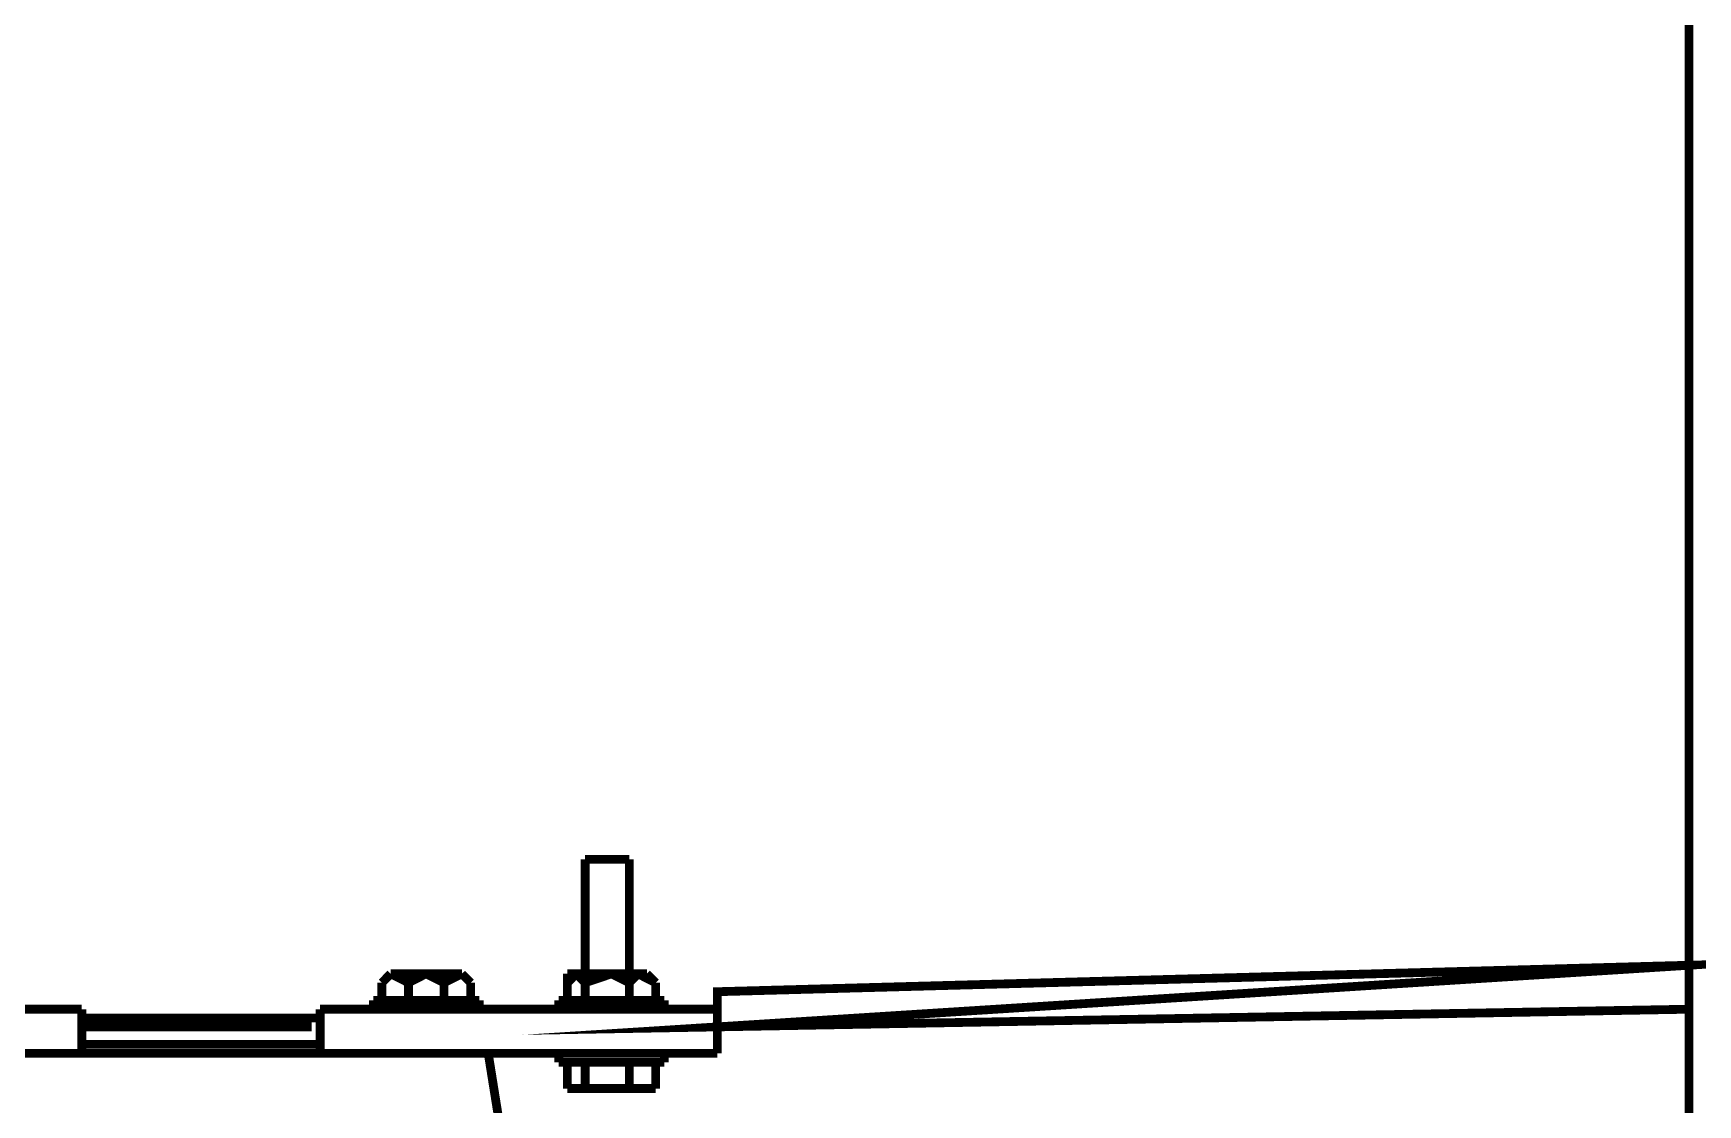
# Model space of a CAD drawing. Header units: metres. Extents: x 3290 to 4536, y 1562 to 1983.
# Drawn here: x 4030.163 to 4034.493, y 1698.3 to 1701.086 of the extents above; entities that cross this region are included whole.
import ezdxf

# ---------------------------------------------------------------- set-up
doc = ezdxf.new("R2010")
doc.units = ezdxf.units.M
doc.layers.add('C00-00-00-BLACK', color=7, linetype='Continuous')
doc.layers.add('CFF-00-00', color=1, linetype='Continuous')

msp = doc.modelspace()

# ---------------------------------------------------------------- linework, layer by layer
at = {"layer": 'C00-00-00-BLACK', "const_width": 0.0229}
for points in [[(4034.4705, 1694.0029), (4034.4705, 1704.6074)], [(4031.5986, 1698.6404), (4031.5986, 1698.9382)], [(4031.5986, 1698.9382), (4031.7136, 1698.9382)], [(4031.7136, 1698.6404), (4031.7136, 1698.9382)], [(4031.0927, 1698.6404), (4031.0696, 1698.6171)], [(4031.0696, 1698.6171), (4031.0927, 1698.6404)], [(4031.1389, 1698.6171), (4031.0927, 1698.6404)], [(4031.0927, 1698.6404), (4031.2778, 1698.6404)], [(4031.1844, 1698.6404), (4031.1389, 1698.6171)], [(4031.2314, 1698.6171), (4031.1844, 1698.6404)], [(4031.2778, 1698.6404), (4031.2314, 1698.6171)], [(4031.3009, 1698.6171), (4031.2778, 1698.6404)], [(4031.2778, 1698.6404), (4031.3009, 1698.6171)], [(4031.5524, 1698.6171), (4031.5524, 1698.6404)], [(4031.5755, 1698.6404), (4031.5524, 1698.6171)], [(4031.5524, 1698.6404), (4031.7591, 1698.6404)], [(4031.5986, 1698.6171), (4031.5755, 1698.6404)], [(4031.6674, 1698.6404), (4031.5986, 1698.6171)], [(4031.7136, 1698.6171), (4031.6674, 1698.6404)], [(4031.736, 1698.6404), (4031.7136, 1698.6171)], [(4031.7822, 1698.6171), (4031.736, 1698.6404)], [(4031.7591, 1698.6404), (4031.7822, 1698.6171)], [(4031.0696, 1698.5711), (4031.0696, 1698.6171)], [(4031.1389, 1698.5711), (4031.1389, 1698.6171)], [(4031.2314, 1698.5711), (4031.2314, 1698.6171)], [(4031.3009, 1698.5711), (4031.3009, 1698.6171)], [(4031.5524, 1698.6171), (4031.5524, 1698.5711)], [(4031.5986, 1698.5711), (4031.5986, 1698.6171)], [(4031.7136, 1698.5711), (4031.7136, 1698.6171)], [(4031.7822, 1698.6171), (4031.7822, 1698.5711)], [(4031.0472, 1698.5711), (4031.3233, 1698.5711)], [(4031.0472, 1698.5483), (4031.0472, 1698.5711)], [(4031.3233, 1698.5483), (4031.3233, 1698.5711)], [(4031.53, 1698.5483), (4031.53, 1698.5711)], [(4031.53, 1698.5711), (4031.8046, 1698.5711)], [(4031.5524, 1698.5711), (4031.5755, 1698.5711)], [(4031.5524, 1698.5711), (4031.5755, 1698.5711)], [(4031.7591, 1698.5711), (4031.5524, 1698.5711)], [(4031.5755, 1698.5711), (4031.5986, 1698.5711)], [(4031.5986, 1698.5711), (4031.6674, 1698.5711)], [(4031.6674, 1698.5711), (4031.7136, 1698.5711)], [(4031.7136, 1698.5711), (4031.736, 1698.5711)], [(4031.736, 1698.5711), (4031.7822, 1698.5711)], [(4031.7822, 1698.5711), (4031.7591, 1698.5711)], [(4031.8046, 1698.5483), (4031.8046, 1698.5711)], [(4029.2561, 1698.5483), (4030.2889, 1698.5483)], [(4030.2889, 1698.4335), (4030.2889, 1698.5483)], [(4030.9091, 1698.5256), (4030.2889, 1698.5256)], [(4031.9427, 1698.5483), (4030.9091, 1698.5483)], [(4030.9091, 1698.5483), (4030.9091, 1698.4335)], [(4031.9427, 1698.4335), (4031.9427, 1698.5483)], [(4030.8867, 1698.5023), (4030.2889, 1698.5023)], [(4029.2561, 1698.4335), (4031.9427, 1698.4335)], [(4030.9091, 1698.4568), (4030.2889, 1698.4568)], [(4031.5524, 1697.1467), (4031.3464, 1698.4335)], [(4031.53, 1698.4335), (4031.53, 1698.4102)], [(4031.8046, 1698.4335), (4031.8046, 1698.4102)], [(4031.8046, 1698.4102), (4031.53, 1698.4102)], [(4031.5524, 1698.4102), (4031.5524, 1698.342)], [(4031.5986, 1698.4102), (4031.5986, 1698.342)], [(4031.7136, 1698.4102), (4031.7136, 1698.342)], [(4031.7822, 1698.4102), (4031.7822, 1698.342)], [(4031.5524, 1698.342), (4031.5755, 1698.342)], [(4031.5524, 1698.342), (4031.5755, 1698.342)], [(4031.7591, 1698.342), (4031.5524, 1698.342)], [(4031.5755, 1698.342), (4031.5986, 1698.342)], [(4031.5986, 1698.342), (4031.6674, 1698.342)], [(4031.6674, 1698.342), (4031.7136, 1698.342)], [(4031.7136, 1698.342), (4031.736, 1698.342)], [(4031.736, 1698.342), (4031.7822, 1698.342)], [(4031.7822, 1698.342), (4031.7591, 1698.342)]]:
    msp.add_lwpolyline(points, dxfattribs=at)
at = {"layer": 'CFF-00-00', "const_width": 0.0229}
for points in [[(4031.9427, 1698.5023), (4034.4705, 1698.6626), (4034.4705, 1698.5483), (4031.9427, 1698.5023)], [(4031.9427, 1698.5938), (4031.9427, 1698.5023), (4034.4705, 1698.6626), (4031.9427, 1698.5938)]]:
    msp.add_lwpolyline(points, close=True, dxfattribs=at)
at = {"layer": 'CFF-00-00'}
for points in [[(4031.9427, 1698.5938), (4031.9427, 1698.5023), (4034.4705, 1698.6626), (4031.9427, 1698.5938)], [(4031.9427, 1698.5023), (4034.4705, 1698.6626), (4034.4705, 1698.5483), (4031.9427, 1698.5023)]]:
    msp.add_lwpolyline(points, close=True, dxfattribs=at)

doc.saveas('drawing.dxf')
